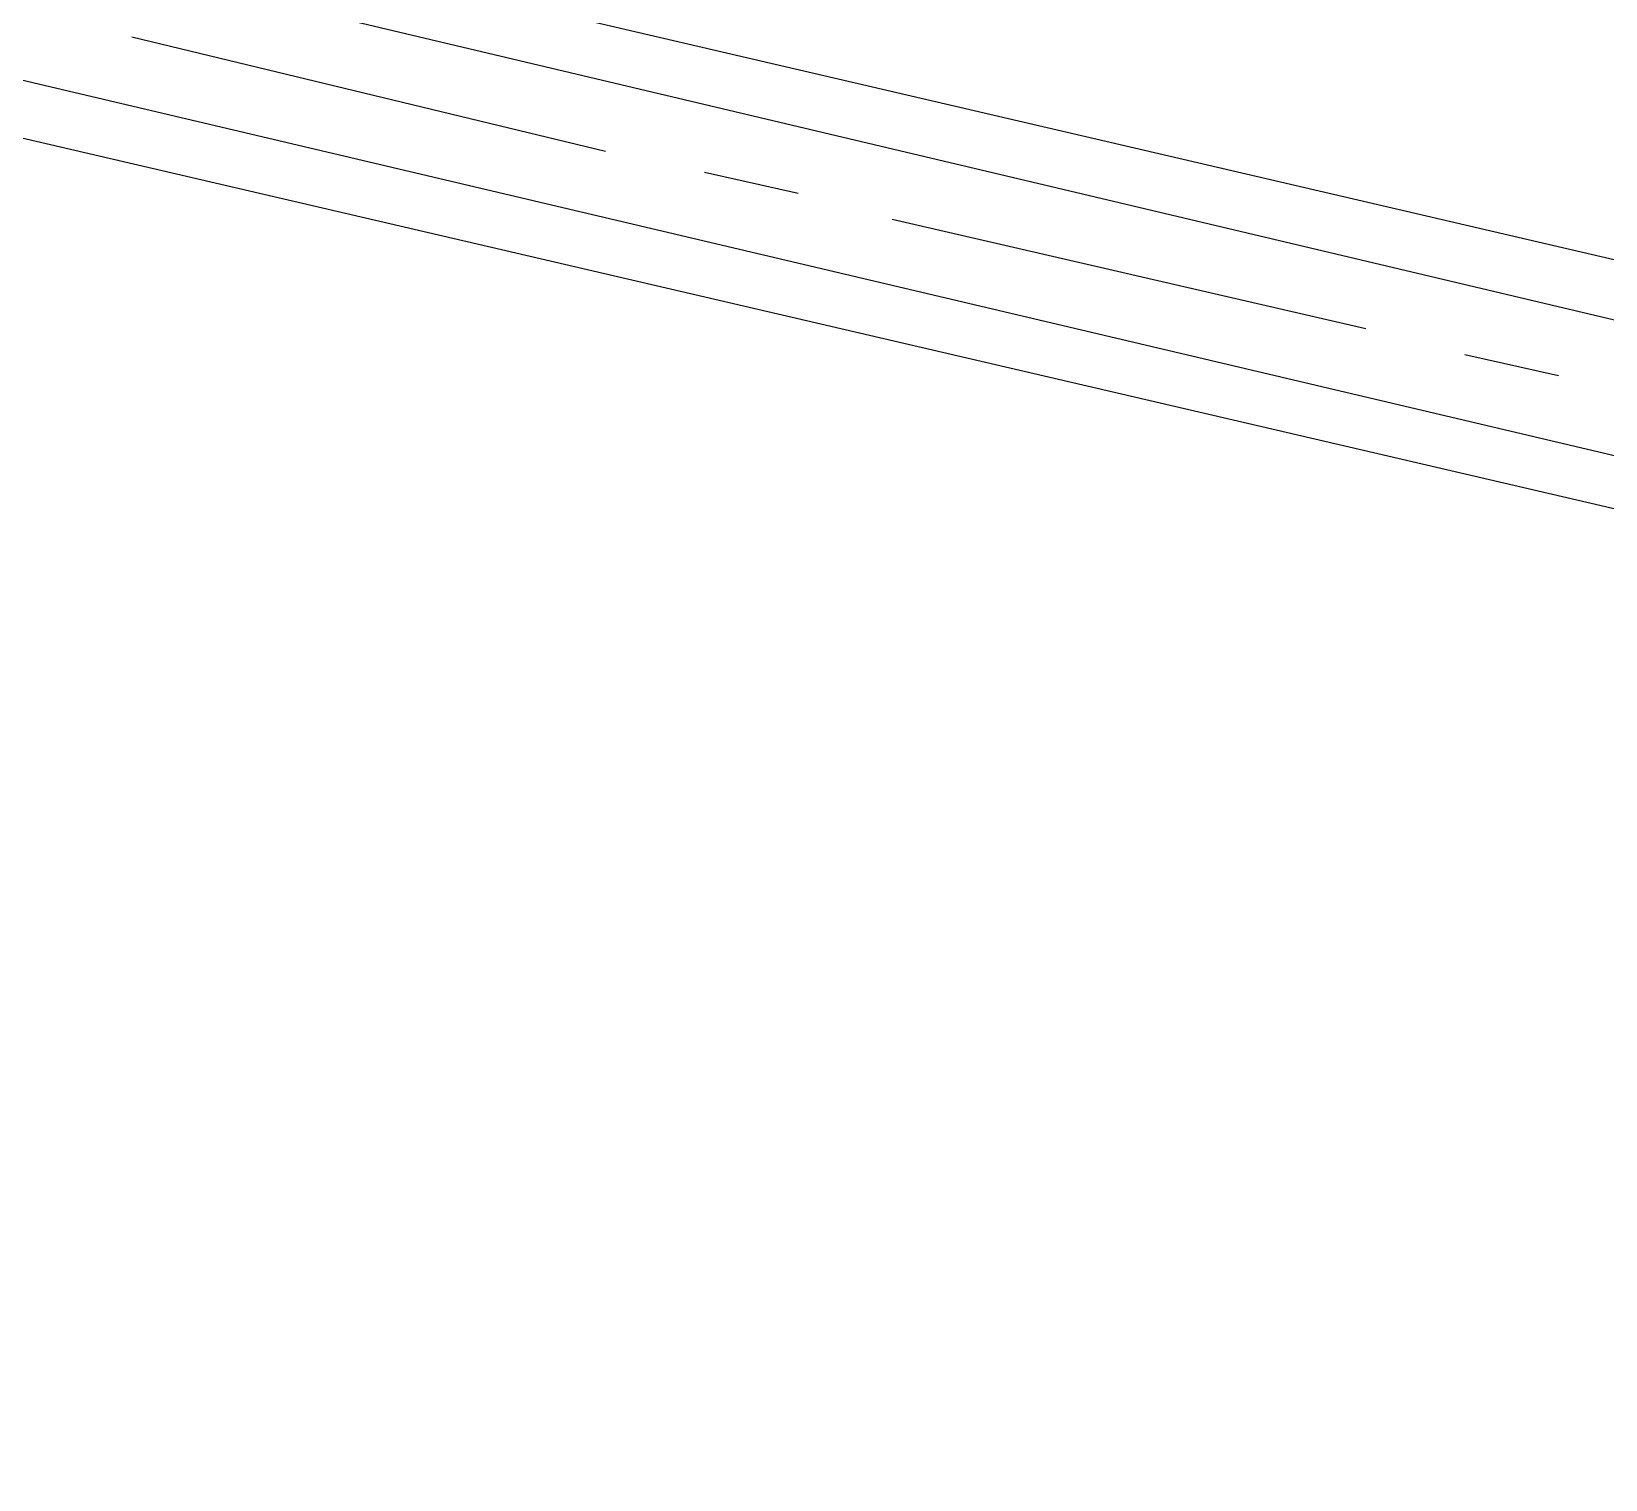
# Model space of a CAD drawing. Header units: feet. Extents: x -84 to 198, y -22 to 181.
# Drawn here: x 118.597 to 122.627, y 71.859 to 75.564 of the extents above; entities that cross this region are included whole.
import ezdxf

# ---------------------------------------------------------------- set-up
doc = ezdxf.new("R2010")
doc.units = ezdxf.units.FT
doc.layers.add('A-AREA-UNIDAD', color=30, linetype='CONTINUOUS')
doc.layers.add('A-LINEA', color=7, linetype='CONTINUOUS')

msp = doc.modelspace()

# ---------------------------------------------------------------- linework, layer by layer
at = {"layer": 'A-AREA-UNIDAD'}
for points in [[(66.752, 88.3733), (101.088, 80.2133), (101.408, 80.2133), (101.632, 80.48), (104, 79.9289), (104.352, 79.68), (104.24, 79.2889), (105.312, 79.2533), (117.472, 76.3733), (117.568, 75.9644), (118.96, 75.84), (129.568, 73.3689), (129.6, 73.12), (130.8, 76.7289), (131.968, 79.2889), (133.76, 82.2933), (136.4, 85.5644)], [(106.912, 44.2844), (118.752, 41.44), (119.808, 41.4044), (119.84, 40.3556), (119.392, 38.56), (126.56, 36.8356), (127.968, 39.3244), (129.28, 42.72), (130.24, 46.72), (130.592, 50.1689), (130.4, 55.1289), (128.992, 61.5289), (128.608, 64.7289), (128.64, 68.96), (129.28, 72.8), (118.048, 75.4133), (118, 75.6444), (117.472, 75.7689), (116.24, 75.68), (104.08, 78.5244)]]:
    msp.add_lwpolyline(points, dxfattribs=at)
at = {"layer": 'A-LINEA'}
for p, q in [((118.24, 75.8711), (129.4933, 73.2044)), ((118.16, 75.5378), (129.4133, 72.8844)), ((118.8533, 75.5511), (120.0667, 75.2578)), ((120.32, 75.2044), (120.56, 75.1511)), ((120.8, 75.0844), (122.0133, 74.8044)), ((122.2667, 74.7378), (122.5067, 74.6844))]:
    msp.add_line(p, q, dxfattribs=at)

doc.saveas('drawing.dxf')
